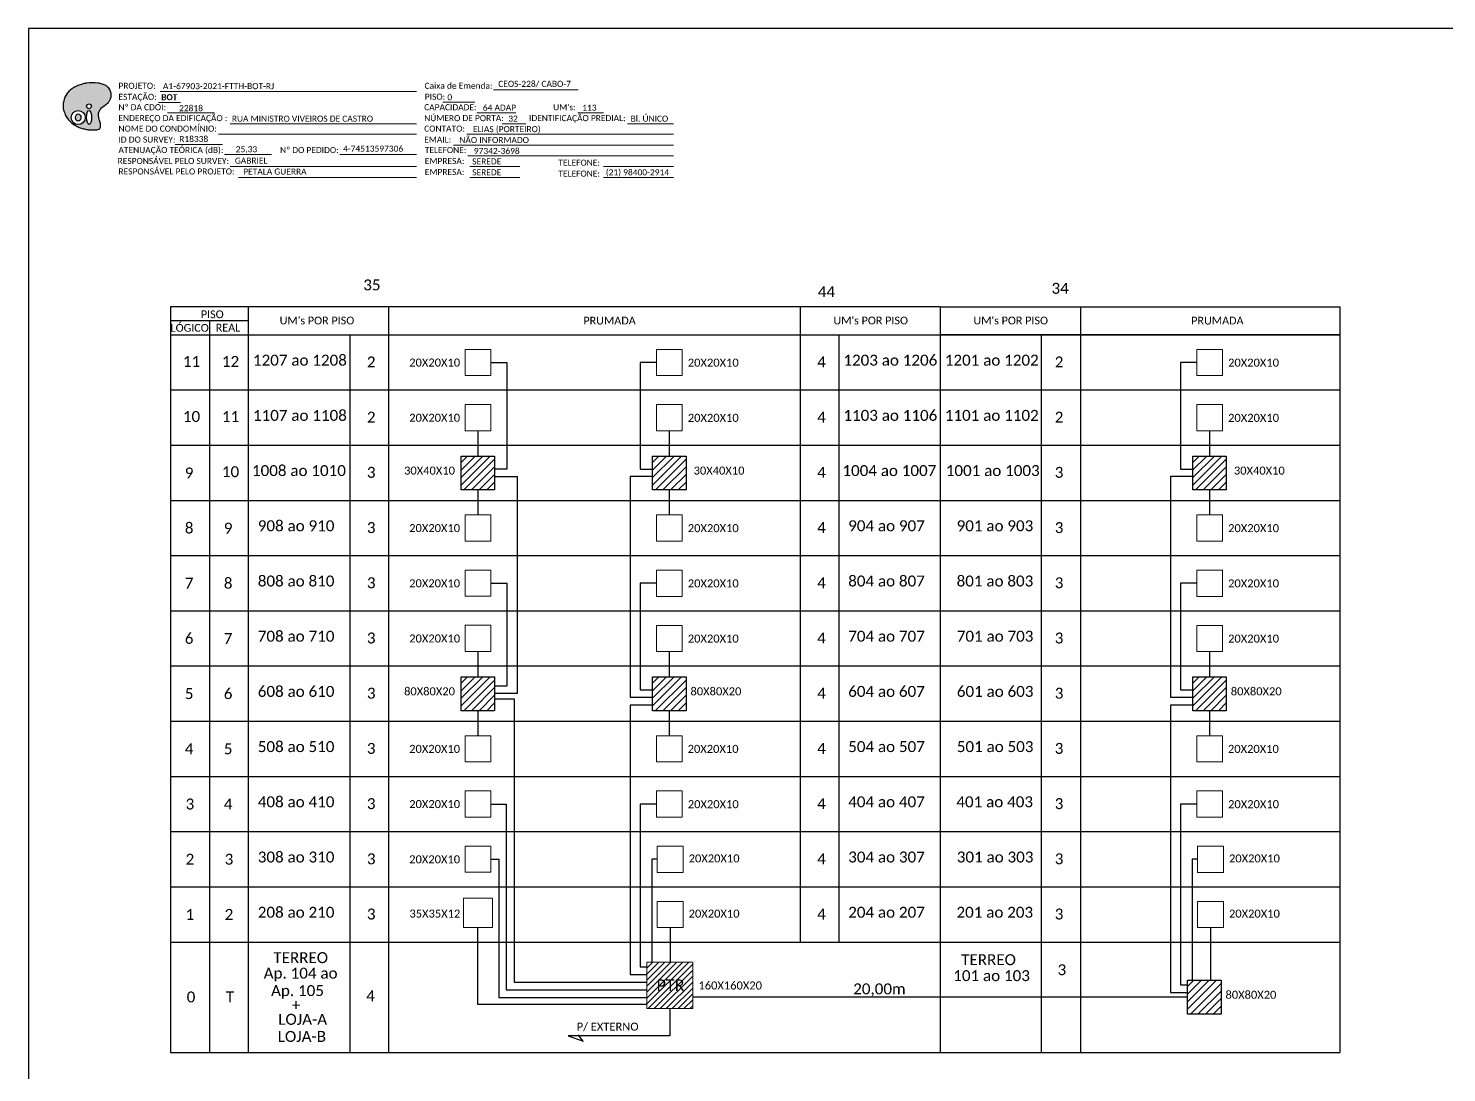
# Model space of a CAD drawing. Extents: x -4 to 837, y 1 to 595.
# Drawn here: x -3.8 to 416.7, y 285.6 to 595.3 of the extents above; entities that cross this region are included whole.
import ezdxf
from ezdxf.enums import TextEntityAlignment as Align

# ---------------------------------------------------------------- set-up
doc = ezdxf.new("R2010")
doc.units = 0
doc.styles.add('WMF-Calibri0', font='calibri.ttf')
doc.styles.add('WMF-Calibri1', font='calibrib.ttf')

# ---------------------------------------------------------------- blocks, each defined once
blk = doc.blocks.new('OI')
h = blk.add_hatch(color=40)
edge = h.paths.add_edge_path()
edge.add_spline(control_points=[(4.35, -0.67), (3.92, -0.99), (3.26, -1.5), (2.81, -2.59), (2.9, -3.5), (3.06, -4.27), (3.31, -4.85), (3.37, -5.39), (3.4, -5.88), (3.2, -6.4), (2.54, -6.61), (1.65, -6.63), (0.55, -6.67), (-0.56, -6.42), (-1.61, -6.14), (-2.77, -5.61), (-3.92, -4.77), (-4.89, -3.7), (-5.34, -2.65), (-5.6, -1.94), (-5.85, -0.96), (-5.71, 0.47), (-5.1, 2.02), (-4.14, 3.02), (-3.3, 3.61), (-2.37, 4.16), (-1.36, 4.44), (-0.56, 4.7), (0.79, 4.85), (2.24, 4.97), (3.79, 4.57), (4.67, 4.21), (5.44, 3.65), (5.76, 2.99), (6.03, 2.21), (6.01, 1.46), (5.72, 0.64), (5.31, 0.08), (4.88, -0.38), (4.51, -0.55), (4.35, -0.67)], knot_values=[0, 0, 0, 0, 1.60434, 2.417191, 3.427595, 4.282808, 4.776746, 5.304182, 5.888771, 6.258406, 6.858137, 7.79129, 8.986195, 10.124242, 11.187857, 12.242908, 13.953784, 15.414161, 16.515391, 17.349188, 17.675853, 19.552021, 21.515531, 22.568638, 23.63245, 24.621084, 25.782718, 26.745347, 27.142653, 29.870543, 31.004649, 31.921532, 32.709589, 33.801391, 34.042471, 35.192333, 35.971461, 36.628871, 37.254359, 37.836911, 37.836911, 37.836911, 37.836911], degree=3, periodic=0)
h.paths.add_polyline_path([(1.13, -0.87, -1), (-0.04, -0.87, -1)], flags=16)
edge = h.paths.add_edge_path(flags=16)
edge.add_ellipse((0.56, -3.59), major_axis=(-0.02, 1.71), ratio=0.361305, start_angle=0, end_angle=360)
h.paths.add_polyline_path([(-0.36, -3.62, -1), (-3.8, -3.62, -1)], flags=16)
edge = h.paths.add_edge_path(flags=0)
edge.add_ellipse((-2.08, -3.62), major_axis=(0, 0.885), ratio=0.758294, start_angle=0, end_angle=360)
at = {"color": 40}
for centre, radius in [((-2.08, -3.62), 1.72), ((0.54, -0.87), 0.587)]:
    blk.add_circle(centre, radius, dxfattribs=at)
blk.add_ellipse((-2.08, -3.62), major_axis=(0, 0.885), ratio=0.758294, start_param=-3.141592653589792, end_param=3.141592653589792, dxfattribs=at)
blk.add_ellipse((0.56, -3.59), major_axis=(-0.02, 1.71), ratio=0.361305, dxfattribs=at)
at = {"color": 40, "start_tangent": (-0.800898, -0.598801), "end_tangent": (-0.800898, -0.598801)}
blk.add_spline([(4.35, -0.67), (3.2, -1.78), (2.9, -2.54), (2.92, -3.55), (3.12, -4.38), (3.28, -4.85), (3.37, -5.37), (3.35, -5.95), (3.2, -6.29), (2.66, -6.55), (1.73, -6.63), (0.54, -6.62), (-0.58, -6.41), (-1.6, -6.11), (-2.56, -5.67), (-3.95, -4.67), (-4.89, -3.56), (-5.37, -2.56), (-5.64, -1.78), (-5.72, -1.46), (-5.63, 0.42), (-4.84, 2.22), (-4.13, 2.99), (-3.27, 3.62), (-2.4, 4.09), (-1.3, 4.47), (-0.37, 4.72), (0.02, 4.77), (2.75, 4.8), (3.85, 4.53), (4.69, 4.16), (5.31, 3.68), (5.85, 2.73), (5.93, 2.5), (5.94, 1.35), (5.67, 0.62), (5.29, 0.08), (4.84, -0.36), (4.35, -0.67)], degree=3, dxfattribs=at)

msp = doc.modelspace()

# ---------------------------------------------------------------- hatches: boundary and pattern name
h = msp.add_hatch()
h.set_pattern_fill('ANSI31', color=1, scale=0.5, style=0)
h.set_pattern_definition([(45, (-45.1924, 105.9993), (-1.122532, 1.122532), [])])
h.paths.add_polyline_path([(124.51, 458.37), (134.42, 458.37), (134.42, 468.41), (124.51, 468.41)])
h = msp.add_hatch()
h.set_pattern_fill('ANSI31', color=1, scale=0.5, style=0)
h.set_pattern_definition([(45, (11.5365, 105.9993), (-1.122532, 1.122532), [])])
h.paths.add_polyline_path([(181.24, 458.37), (191.15, 458.37), (191.15, 468.41), (181.24, 468.41)])
h = msp.add_hatch()
h.set_pattern_fill('ANSI31', color=1, scale=0.5, style=0)
h.set_pattern_definition([(45, (171.7315, 105.9993), (-1.122532, 1.122532), [])])
h.paths.add_polyline_path([(341.44, 458.37), (351.34, 458.37), (351.34, 468.41), (341.44, 468.41)])
h = msp.add_hatch()
h.set_pattern_fill('ANSI31', color=1, scale=0.5, style=0)
h.set_pattern_definition([(45, (-45.1924, 40.5405), (-1.122532, 1.122532), [])])
h.paths.add_polyline_path([(124.51, 392.91), (134.42, 392.91), (134.42, 402.96), (124.51, 402.96)])
h = msp.add_hatch()
h.set_pattern_fill('ANSI31', color=1, scale=0.5, style=0)
h.set_pattern_definition([(45, (11.5365, 40.5405), (-1.122532, 1.122532), [])])
h.paths.add_polyline_path([(181.24, 392.91), (191.15, 392.91), (191.15, 402.96), (181.24, 402.96)])
h = msp.add_hatch()
h.set_pattern_fill('ANSI31', color=1, scale=0.5, style=0)
h.set_pattern_definition([(45, (171.7315, 40.5405), (-1.122532, 1.122532), [])])
h.paths.add_polyline_path([(341.44, 392.91), (351.34, 392.91), (351.34, 402.96), (341.44, 402.96)])
h = msp.add_hatch()
h.set_pattern_fill('ANSI31', color=1, scale=10, style=0)
h.set_pattern_definition([(45, (-432.0535, -79.4101), (-0.8838835, 0.8838835), [])])
h.paths.add_polyline_path([(179.57, 304.55), (193.14, 304.55), (193.14, 318.31), (179.57, 318.31)])
h.paths.add_polyline_path([(181.57, 308.91), (191.65, 308.91), (191.65, 314.06), (181.57, 314.06)], flags=24)
h = msp.add_hatch()
h.set_pattern_fill('ANSI31', color=1, scale=0.5, style=0)
h.set_pattern_definition([(45, (170.1615, -49.4374), (-1.122532, 1.122532), [])])
h.paths.add_polyline_path([(339.87, 302.94), (349.77, 302.94), (349.77, 312.98), (339.87, 312.98)])

# ---------------------------------------------------------------- linework, layer by layer
for p, q in [((837.17, 595.26), (-3.83, 595.26)), ((-3.83, 595.26), (-3.83, 1.26))]:
    msp.add_line(p, q)
at = {"color": 3}
msp.add_line((179.57, 317.96), (179.57, 317.96), dxfattribs=at)
at = {"color": 7, "lineweight": 0}
for points in [[(35.28, 576.58), (111.25, 576.58)], [(134.09, 577.07), (159.22, 577.07)], [(34.76, 573.3), (41.31, 573.3)], [(119.05, 573.34), (128.53, 573.34)], [(37.42, 570.23), (51.37, 570.23)], [(129.1, 570.23), (140.71, 570.23)], [(159.04, 570.23), (166.7, 570.23)], [(52.58, 563.88), (111.25, 563.88)], [(55.99, 566.99), (111.25, 566.99)], [(126.21, 563.88), (187.44, 563.88)], [(136.68, 566.99), (143.62, 566.99)], [(173.85, 566.99), (187.41, 566.99)], [(39.74, 560.82), (53.69, 560.82)], [(122.17, 560.64), (187.44, 560.64)], [(54.28, 557.85), (68.22, 557.85)], [(88.51, 557.85), (111.27, 557.85)], [(126.46, 557.41), (187.44, 557.41)], [(55.99, 554.29), (111.25, 554.29)], [(58.48, 551.06), (111.25, 551.06)], [(127.07, 554.29), (141.86, 554.29)], [(127.07, 551.06), (141.86, 551.06)], [(166.67, 554.29), (187.44, 554.29)], [(166.67, 551.06), (187.44, 551.06)]]:
    msp.add_lwpolyline(points, dxfattribs=at)
at = {"color": 0}
for points in [[(266.55, 512.63), (38.29, 512.63)], [(61.43, 508.51), (38.29, 508.51)], [(38.29, 504.4), (266.55, 504.4)]]:
    msp.add_lwpolyline(points, dxfattribs=at)
for points in [[(38.29, 512.63), (38.29, 291.52), (385.15, 291.52), (385.15, 512.63)], [(61.43, 291.52), (61.43, 512.63)], [(103.02, 291.52), (103.02, 512.63)], [(224.96, 512.63), (224.96, 324.31)], [(266.55, 512.63), (266.55, 291.52)], [(266.55, 512.63), (385.15, 512.63)], [(266.55, 512.63), (266.55, 291.52)], [(308.14, 512.63), (308.14, 291.52)], [(49.86, 508.51), (49.86, 291.52)], [(38.29, 504.4), (385.15, 504.4)], [(38.29, 504.4), (266.55, 504.4)], [(91.45, 504.4), (91.45, 291.52)], [(236.53, 324.31), (236.53, 504.4)], [(385.15, 504.4), (266.55, 504.4)], [(385.15, 504.4), (266.55, 504.4)], [(296.57, 291.52), (296.57, 504.4)], [(38.29, 488.03), (385.15, 488.03)], [(38.29, 471.66), (385.15, 471.66)], [(38.29, 455.29), (385.15, 455.29)], [(38.29, 438.91), (385.15, 438.91)], [(38.29, 422.54), (385.15, 422.54)], [(38.29, 406.17), (385.15, 406.17)], [(38.29, 389.8), (385.15, 389.8)], [(38.29, 373.43), (385.15, 373.43)], [(38.29, 357.05), (385.15, 357.05)], [(38.29, 340.68), (385.15, 340.68)], [(38.29, 324.31), (385.15, 324.31)]]:
    msp.add_lwpolyline(points)
at = {"lineweight": 0}
for points in [[(125.64, 500.07), (133.3, 500.07), (133.3, 492.3), (125.64, 492.3)], [(190.03, 500.04), (182.37, 500.04), (182.37, 492.27), (190.03, 492.27)], [(350.23, 500.04), (342.57, 500.04), (342.57, 492.27), (350.23, 492.27)], [(125.64, 483.7), (133.3, 483.7), (133.3, 475.93), (125.64, 475.93)], [(190.03, 483.67), (182.37, 483.67), (182.37, 475.9), (190.03, 475.9)], [(350.23, 483.67), (342.57, 483.67), (342.57, 475.9), (350.23, 475.9)], [(125.63, 450.98), (133.3, 450.98), (133.3, 443.22), (125.63, 443.22)], [(190.04, 450.96), (182.38, 450.96), (182.38, 443.19), (190.04, 443.19)], [(350.23, 450.96), (342.57, 450.96), (342.57, 443.19), (350.23, 443.19)], [(125.63, 434.61), (133.3, 434.61), (133.3, 426.84), (125.63, 426.84)], [(190.03, 434.58), (182.37, 434.58), (182.37, 426.82), (190.03, 426.82)], [(350.23, 434.58), (342.57, 434.58), (342.57, 426.82), (350.23, 426.82)], [(125.64, 418.24), (133.3, 418.24), (133.3, 410.47), (125.64, 410.47)], [(190.03, 418.21), (182.37, 418.21), (182.37, 410.44), (190.03, 410.44)], [(350.23, 418.21), (342.57, 418.21), (342.57, 410.44), (350.23, 410.44)], [(125.63, 385.5), (133.3, 385.5), (133.3, 377.73), (125.63, 377.73)], [(182.36, 385.5), (190.03, 385.5), (190.03, 377.73), (182.36, 377.73)], [(342.56, 385.5), (350.22, 385.5), (350.22, 377.73), (342.56, 377.73)], [(125.64, 369.12), (133.3, 369.12), (133.3, 361.36), (125.64, 361.36)], [(190.03, 369.1), (182.37, 369.1), (182.37, 361.33), (190.03, 361.33)], [(350.23, 369.1), (342.57, 369.1), (342.57, 361.33), (350.23, 361.33)], [(125.64, 352.75), (133.3, 352.75), (133.3, 344.98), (125.64, 344.98)], [(190.29, 352.72), (182.63, 352.72), (182.63, 344.96), (190.29, 344.96)], [(350.48, 352.72), (342.82, 352.72), (342.82, 344.96), (350.48, 344.96)], [(125.18, 337.29), (133.77, 337.29), (133.77, 328.58), (125.18, 328.58)], [(190.29, 336.35), (182.63, 336.35), (182.63, 328.58), (190.29, 328.58)], [(350.48, 336.35), (342.82, 336.35), (342.82, 328.58), (350.48, 328.58)]]:
    msp.add_lwpolyline(points, close=True, dxfattribs=at)
at = {"color": 3}
for points in [[(133.3, 496.16), (138.07, 496.16), (138.07, 464.53), (134.43, 464.53)], [(182.37, 496.16), (177.6, 496.16), (177.6, 464.53), (181.24, 464.53)], [(342.57, 496.16), (337.8, 496.16), (337.8, 464.53), (341.44, 464.53)], [(129.47, 475.93), (129.47, 468.51)], [(186.2, 475.93), (186.2, 468.51)], [(346.4, 475.93), (346.4, 468.51)], [(129.47, 458.37), (129.47, 450.96)], [(134.43, 462.33), (141.11, 462.33), (141.11, 398.03), (134.43, 398.03)], [(181.24, 462.33), (174.56, 462.33), (174.56, 396.95), (181.24, 396.95)], [(186.2, 458.37), (186.2, 450.96)], [(341.44, 462.33), (334.76, 462.33), (334.76, 396.95), (341.44, 396.95)], [(346.39, 458.37), (346.39, 450.96)], [(133.3, 430.7), (138.07, 430.7), (138.07, 400.15), (134.43, 400.15)], [(182.37, 430.7), (177.6, 430.7), (177.6, 399.07), (181.24, 399.07)], [(342.57, 430.7), (337.8, 430.7), (337.8, 399.07), (341.44, 399.07)], [(129.47, 410.47), (129.47, 403.05)], [(186.2, 410.47), (186.2, 403.05)], [(346.4, 410.47), (346.4, 403.05)], [(134.42, 396.43), (140.21, 396.39), (140.21, 312.38), (179.57, 312.38)], [(129.47, 392.91), (129.47, 385.5)], [(181.24, 394.53), (174.56, 394.53), (174.56, 314.66), (179.57, 314.66)], [(186.2, 392.91), (186.2, 385.5)], [(341.44, 394.53), (334.76, 394.53), (334.76, 309.33), (339.87, 309.33)], [(346.39, 392.91), (346.39, 385.5)], [(133.3, 365.24), (137.8, 365.24), (137.8, 310.1), (179.57, 310.1)], [(182.37, 365.21), (177.6, 365.21), (177.6, 316.94), (179.57, 316.94)], [(342.57, 365.21), (337.8, 365.21), (337.8, 311.61), (339.87, 311.61)], [(133.3, 348.87), (135.67, 348.87), (135.67, 307.82), (179.57, 307.82)], [(182.63, 348.84), (181.06, 348.84), (181.06, 318.31)], [(342.82, 348.84), (341.25, 348.84), (341.25, 312.98)], [(179.57, 305.74), (129.47, 305.74), (129.47, 328.58)], [(186.46, 328.58), (186.46, 318.31)], [(346.65, 328.58), (346.65, 312.98)], [(339.87, 307.96), (193.14, 307.96)]]:
    msp.add_lwpolyline(points, dxfattribs=at)
at = {"color": 1}
for points in [[(124.51, 468.41), (134.42, 468.41), (134.42, 458.37), (124.51, 458.37)], [(181.24, 468.41), (191.15, 468.41), (191.15, 458.37), (181.24, 458.37)], [(341.44, 468.41), (351.34, 468.41), (351.34, 458.37), (341.44, 458.37)], [(124.51, 402.96), (134.42, 402.96), (134.42, 392.91), (124.51, 392.91)], [(181.24, 402.96), (191.15, 402.96), (191.15, 392.91), (181.24, 392.91)], [(341.44, 402.96), (351.34, 402.96), (351.34, 392.91), (341.44, 392.91)], [(339.87, 312.98), (349.77, 312.98), (349.77, 302.94), (339.87, 302.94)]]:
    msp.add_lwpolyline(points, close=True, dxfattribs=at)
at = {"color": 1, "lineweight": 0}
msp.add_lwpolyline([(179.57, 318.31), (193.14, 318.31), (193.14, 304.55), (179.57, 304.55)], close=True, dxfattribs=at)
at = {"color": 1}
for points in [[(186.35, 304.55), (186.35, 296.54), (156.21, 296.54)], [(156.21, 296.54), (160.63, 294.95)], [(160.63, 294.95), (159.22, 296.78)]]:
    msp.add_lwpolyline(points, dxfattribs=at)

# ---------------------------------------------------------------- block references
at = {"color": 7, "xscale": 1.213923925163967, "yscale": 1.213923925163967, "zscale": 1.213923925163967, "rotation": 0.1532896023949059}
msp.add_blockref('OI', (13.47, 573.2), dxfattribs=at)

# ---------------------------------------------------------------- texts
at = {"color": 7, "lineweight": 0, "style": 'WMF-Calibri0'}
for s, height, p in [('PROJETO:', 1.793, (22.88, 577.33)), ('ESTAÇÃO:', 1.793, (22.88, 574.05)), ('Caixa de Emenda:', 1.7927, (113.63, 577.33)), ('Nº DA CDOI:', 1.7927, (22.88, 570.98)), ('CAPACIDADE:', 1.7927, (113.52, 570.98)), ('PISO:', 1.793, (113.7, 574.09)), ("UM's:", 1.793, (151.77, 570.98)), ('ENDEREÇO DA EDIFICAÇÃO :', 1.7927, (22.88, 567.74)), ('NÚMERO DE PORTA:', 1.7927, (113.52, 567.74)), ('IDENTIFICAÇÃO PREDIAL:', 1.7927, (144.61, 567.74)), ('NOME DO CONDOMÍNIO:', 1.7927, (22.88, 564.63)), ('R18338', 1.793, (40.9, 561.56)), ('CONTATO:', 1.793, (113.52, 564.63)), ('ATENUAÇÃO TEÓRICA (dB):', 1.7927, (22.88, 558.28)), ('ID DO SURVEY:', 1.7927, (22.88, 561.39)), ('25,33', 1.793, (57.65, 558.52)), ('Nº DO PEDIDO:', 1.7927, (70.8, 558.28)), ('EMAIL:', 1.793, (113.52, 561.39)), ('TELEFONE:', 1.793, (113.71, 558.28)), ('RESPONSÁVEL PELO SURVEY:', 1.7927, (22.63, 555.04)), ('EMPRESA:', 1.793, (113.71, 555.04)), ('TELEFONE:', 1.793, (153.31, 554.54)), ('RESPONSÁVEL PELO PROJETO:', 1.7927, (22.88, 551.93)), ('EMPRESA:', 1.793, (113.71, 551.8)), ('TELEFONE:', 1.793, (153.31, 551.3))]:
    msp.add_text(s, height=height, dxfattribs=at).set_placement(p)
at = {"color": 7}
for s, height, style, p in [('A1-67903-2021-FTTH-BOT-RJ', 1.7927, 'WMF-Calibri0', (36.07, 577.23)), ('CEOS-228/ CABO-7', 1.7927, 'WMF-Calibri0', (135.49, 577.91)), ('BOT', 1.793, 'WMF-Calibri1', (35.56, 573.95)), ('0', 1.79, 'WMF-Calibri0', (120.4, 573.94)), (' 64 ADAP', 1.793, 'WMF-Calibri0', (130.27, 570.85)), ('113', 1.793, 'WMF-Calibri0', (160.39, 570.83)), ('RUA MINISTRO VIVEIROS DE CASTRO ', 1.7927, 'WMF-Calibri0', (56.5, 567.58)), ('32', 1.793, 'WMF-Calibri0', (138.46, 567.59)), ('Bl. ÚNICO', 1.793, 'WMF-Calibri0', (174.74, 567.59)), ('ELIAS (PORTEIRO)', 1.7927, 'WMF-Calibri0', (127.99, 564.48)), ('4-74513597306', 1.7927, 'WMF-Calibri0', (89.45, 558.69)), ('NÃO INFORMADO', 1.7927, 'WMF-Calibri0', (123.95, 561.24)), ('97342-3698', 1.793, 'WMF-Calibri0', (128.24, 558.01)), ('GABRIEL', 1.793, 'WMF-Calibri0', (57.39, 555.13)), ('SEREDE', 1.793, 'WMF-Calibri0', (127.77, 554.89)), ('PETALA GUERRA', 1.7927, 'WMF-Calibri0', (59.88, 551.9)), ('SEREDE', 1.793, 'WMF-Calibri0', (127.77, 551.66)), ('(21) 98400-2914', 1.7927, 'WMF-Calibri0', (167.37, 551.66)), ('1207 ao 1208', 3.24, 'WMF-Calibri0', (62.76, 495.24)), ('20X20X10', 2.373, 'WMF-Calibri0', (109.09, 494.97)), ('20X20X10', 2.373, 'WMF-Calibri0', (191.69, 494.94)), ('1203 ao 1206', 3.24, 'WMF-Calibri0', (237.81, 495.24)), ('1201 ao 1202', 3.24, 'WMF-Calibri0', (267.88, 495.24)), ('20X20X10', 2.373, 'WMF-Calibri0', (351.88, 494.94)), ('1107 ao 1108', 3.24, 'WMF-Calibri0', (62.76, 478.87)), ('20X20X10', 2.373, 'WMF-Calibri0', (109.09, 478.6)), ('20X20X10', 2.373, 'WMF-Calibri0', (191.69, 478.57)), ('1103 ao 1106', 3.24, 'WMF-Calibri0', (237.81, 478.87)), ('1101 ao 1102', 3.24, 'WMF-Calibri0', (267.88, 478.87)), ('20X20X10', 2.373, 'WMF-Calibri0', (351.88, 478.57)), ('1008 ao 1010', 3.24, 'WMF-Calibri0', (62.47, 462.5)), ('30X40X10', 2.373, 'WMF-Calibri0', (107.56, 462.93)), ('30X40X10', 2.373, 'WMF-Calibri0', (193.4, 462.93)), ('1004 ao 1007', 3.24, 'WMF-Calibri0', (237.52, 462.5)), ('1001 ao 1003', 3.24, 'WMF-Calibri0', (268.17, 462.5)), ('30X40X10', 2.373, 'WMF-Calibri0', (353.59, 462.93)), ('908 ao 910', 3.24, 'WMF-Calibri0', (64.19, 446.13)), ('20X20X10', 2.373, 'WMF-Calibri0', (109.08, 445.88)), ('20X20X10', 2.373, 'WMF-Calibri0', (191.69, 445.86)), ('904 ao 907', 3.24, 'WMF-Calibri0', (239.24, 446.13)), ('901 ao 903', 3.24, 'WMF-Calibri0', (271.39, 446.13)), ('20X20X10', 2.373, 'WMF-Calibri0', (351.89, 445.86)), ('808 ao 810', 3.24, 'WMF-Calibri0', (64.19, 429.75)), ('804 ao 807', 3.24, 'WMF-Calibri0', (239.24, 429.75)), ('801 ao 803', 3.24, 'WMF-Calibri0', (271.39, 429.75)), ('20X20X10', 2.373, 'WMF-Calibri0', (109.08, 429.51)), ('20X20X10', 2.373, 'WMF-Calibri0', (191.69, 429.48)), ('20X20X10', 2.373, 'WMF-Calibri0', (351.88, 429.48)), ('708 ao 710', 3.24, 'WMF-Calibri0', (64.19, 413.38)), ('704 ao 707', 3.24, 'WMF-Calibri0', (239.24, 413.38)), ('701 ao 703', 3.24, 'WMF-Calibri0', (271.43, 413.38)), ('20X20X10', 2.373, 'WMF-Calibri0', (109.09, 413.14)), ('20X20X10', 2.373, 'WMF-Calibri0', (191.69, 413.11)), ('20X20X10', 2.373, 'WMF-Calibri0', (351.88, 413.11)), ('608 ao 610', 3.24, 'WMF-Calibri0', (64.19, 397.01)), ('80X80X20', 2.373, 'WMF-Calibri0', (107.56, 397.47)), ('80X80X20', 2.373, 'WMF-Calibri0', (192.48, 397.47)), ('604 ao 607', 3.24, 'WMF-Calibri0', (239.24, 397.01)), ('601 ao 603', 3.24, 'WMF-Calibri0', (271.45, 397.01)), ('80X80X20', 2.373, 'WMF-Calibri0', (352.67, 397.47)), ('508 ao 510', 3.24, 'WMF-Calibri0', (64.19, 380.64)), ('20X20X10', 2.373, 'WMF-Calibri0', (109.08, 380.4)), ('20X20X10', 2.373, 'WMF-Calibri0', (191.64, 380.4)), ('504 ao 507', 3.24, 'WMF-Calibri0', (239.24, 380.64)), ('501 ao 503', 3.24, 'WMF-Calibri0', (271.44, 380.64)), ('20X20X10', 2.373, 'WMF-Calibri0', (351.83, 380.4)), ('408 ao 410', 3.24, 'WMF-Calibri0', (64.19, 364.27)), ('20X20X10', 2.373, 'WMF-Calibri0', (109.09, 364.03)), ('20X20X10', 2.373, 'WMF-Calibri0', (191.69, 364)), ('404 ao 407', 3.24, 'WMF-Calibri0', (239.24, 364.27)), ('401 ao 403', 3.24, 'WMF-Calibri0', (271.31, 364.27)), ('20X20X10', 2.373, 'WMF-Calibri0', (351.88, 364)), ('308 ao 310', 3.24, 'WMF-Calibri0', (64.19, 347.9)), ('20X20X10', 2.373, 'WMF-Calibri0', (109.09, 347.65)), ('20X20X10', 2.373, 'WMF-Calibri0', (191.94, 347.92)), ('304 ao 307', 3.24, 'WMF-Calibri0', (239.24, 347.9)), ('301 ao 303', 3.24, 'WMF-Calibri0', (271.44, 347.9)), ('20X20X10', 2.373, 'WMF-Calibri0', (352.14, 347.92)), ('208 ao 210', 3.24, 'WMF-Calibri0', (64.19, 331.52)), ('35X35X12', 2.373, 'WMF-Calibri0', (109.14, 331.55)), ('20X20X10', 2.373, 'WMF-Calibri0', (191.94, 331.55)), ('204 ao 207', 3.24, 'WMF-Calibri0', (239.24, 331.52)), ('201 ao 203', 3.24, 'WMF-Calibri0', (271.34, 331.52)), ('20X20X10', 2.373, 'WMF-Calibri0', (352.14, 331.55)), ('TERREO', 3.24, 'WMF-Calibri0', (68.8, 318.06)), ('TERREO', 3.24, 'WMF-Calibri0', (272.74, 317.45)), ('Ap. 104 ao ', 3.24, 'WMF-Calibri0', (65.94, 313.47)), ('101 ao 103', 3.24, 'WMF-Calibri0', (270.39, 312.72)), (' Ap. 105', 3.24, 'WMF-Calibri0', (66.99, 308.29)), ('PTR', 3.433, 'WMF-Calibri0', (182.43, 309.78)), ('160X160X20', 2.373, 'WMF-Calibri0', (194.84, 310.24)), ('80X80X20', 2.373, 'WMF-Calibri0', (351.1, 307.49)), ('LOJA-A', 3.24, 'WMF-Calibri0', (70.28, 299.77)), ('+', 3.24, 'WMF-Calibri0', (74.27, 304)), ('P/ EXTERNO', 2.373, 'WMF-Calibri0', (158.74, 298.03)), ('LOJA-B', 3.24, 'WMF-Calibri0', (70.12, 294.7))]:
    msp.add_text(s, height=height, dxfattribs=dict(at, style=style)).set_placement(p)
at = {"color": 7, "style": 'WMF-Calibri0'}
msp.add_text('22818', height=1.793, dxfattribs=at).set_placement((44.39, 570.69), align=Align.CENTER)
at = {"color": 0, "style": 'WMF-Calibri0'}
for s, p in [('     PISO', (43.25, 509.32)), ("UM's POR PISO", (70.67, 507.47)), ('PRUMADA', (160.72, 507.44)), ("UM's POR PISO", (234.85, 507.47)), ("UM's POR PISO", (276.36, 507.47)), ('PRUMADA', (340.94, 507.44)), ('  LÓGICO', (36.7, 505.29)), ('    REAL', (48.47, 505.35))]:
    msp.add_text(s, height=2.3, dxfattribs=at).set_placement(p)
at = {"color": 7, "style": 'WMF-Calibri0'}
for s, p in [('11', (44.54, 496.49)), ('12', (56.11, 496.49)), ('10', (44.54, 480.16)), ('11', (56.11, 480.12)), ('10', (56.11, 463.79))]:
    msp.add_text(s, height=3.24, dxfattribs=at).set_placement(p, align=Align.MIDDLE_CENTER)
at = {"color": 3, "style": 'WMF-Calibri0'}
msp.add_text('20,00m', height=3.24, dxfattribs=at).set_placement((240.73, 308.8))
at = {"color": 7, "style": 'WMF-Calibri0'}
for tag, flags, p in [('35', 4, (98.02, 519.18)), ('44', 4, (232.8, 517.17)), ('34', 4, (302.08, 518.17)), ('2', 4, (97.82, 496.33)), ('4', 4, (231.33, 496.33)), ('2', 4, (301.76, 496.33)), ('2', 4, (97.82, 479.96)), ('4', 4, (231.33, 479.96)), ('2', 4, (301.76, 479.96)), ('9', 4, (43.83, 463.4)), ('3', 4, (97.82, 463.59)), ('4', 4, (231.33, 463.59)), ('3', 4, (301.76, 463.59)), ('8', 4, (43.83, 447.1)), ('9', 4, (55.4, 447.03)), ('3', 4, (97.82, 447.21)), ('4', 4, (231.33, 447.21)), ('3', 4, (301.76, 447.21)), ('7', 4, (43.83, 430.73)), ('8', 4, (55.4, 430.73)), ('3', 4, (97.82, 430.84)), ('4', 4, (231.33, 430.84)), ('3', 4, (301.76, 430.84)), ('6', 4, (43.83, 414.36)), ('7', 4, (55.4, 414.36)), ('3', 4, (97.82, 414.47)), ('4', 4, (231.33, 414.47)), ('3', 4, (301.76, 414.47)), ('5', 4, (43.83, 397.98)), ('6', 4, (55.4, 397.98)), ('3', 4, (97.82, 398.1)), ('4', 4, (231.33, 398.1)), ('3', 4, (301.76, 398.1)), ('4', 4, (43.83, 381.61)), ('5', 4, (55.4, 381.61)), ('3', 4, (97.82, 381.73)), ('4', 4, (231.33, 381.73)), ('3', 4, (301.76, 381.73)), ('3', 4, (44.07, 365.24)), ('4', 4, (55.4, 365.24)), ('3', 4, (97.82, 365.35)), ('4', 4, (231.33, 365.35)), ('3', 4, (301.76, 365.35)), ('2', 4, (44.07, 348.87)), ('3', 4, (55.65, 348.87)), ('3', 4, (97.82, 348.98)), ('4', 4, (231.33, 348.98)), ('3', 4, (301.76, 348.98)), ('1', 4, (44.07, 332.5)), ('2', 4, (55.65, 332.5)), ('3', 4, (97.82, 332.61)), ('4', 4, (231.33, 332.61)), ('3', 4, (301.76, 332.61)), ('3', 4, (302.6, 316.09)), ('0', 4, (44.39, 308.03)), ('T', 12, (55.97, 308.07)), ('4', 4, (97.63, 308.37))]:
    msp.add_attdef(tag, text='XX', height=3.24, dxfattribs=dict(at, flags=flags)).set_placement(p, align=Align.MIDDLE_CENTER)

doc.saveas('drawing.dxf')
